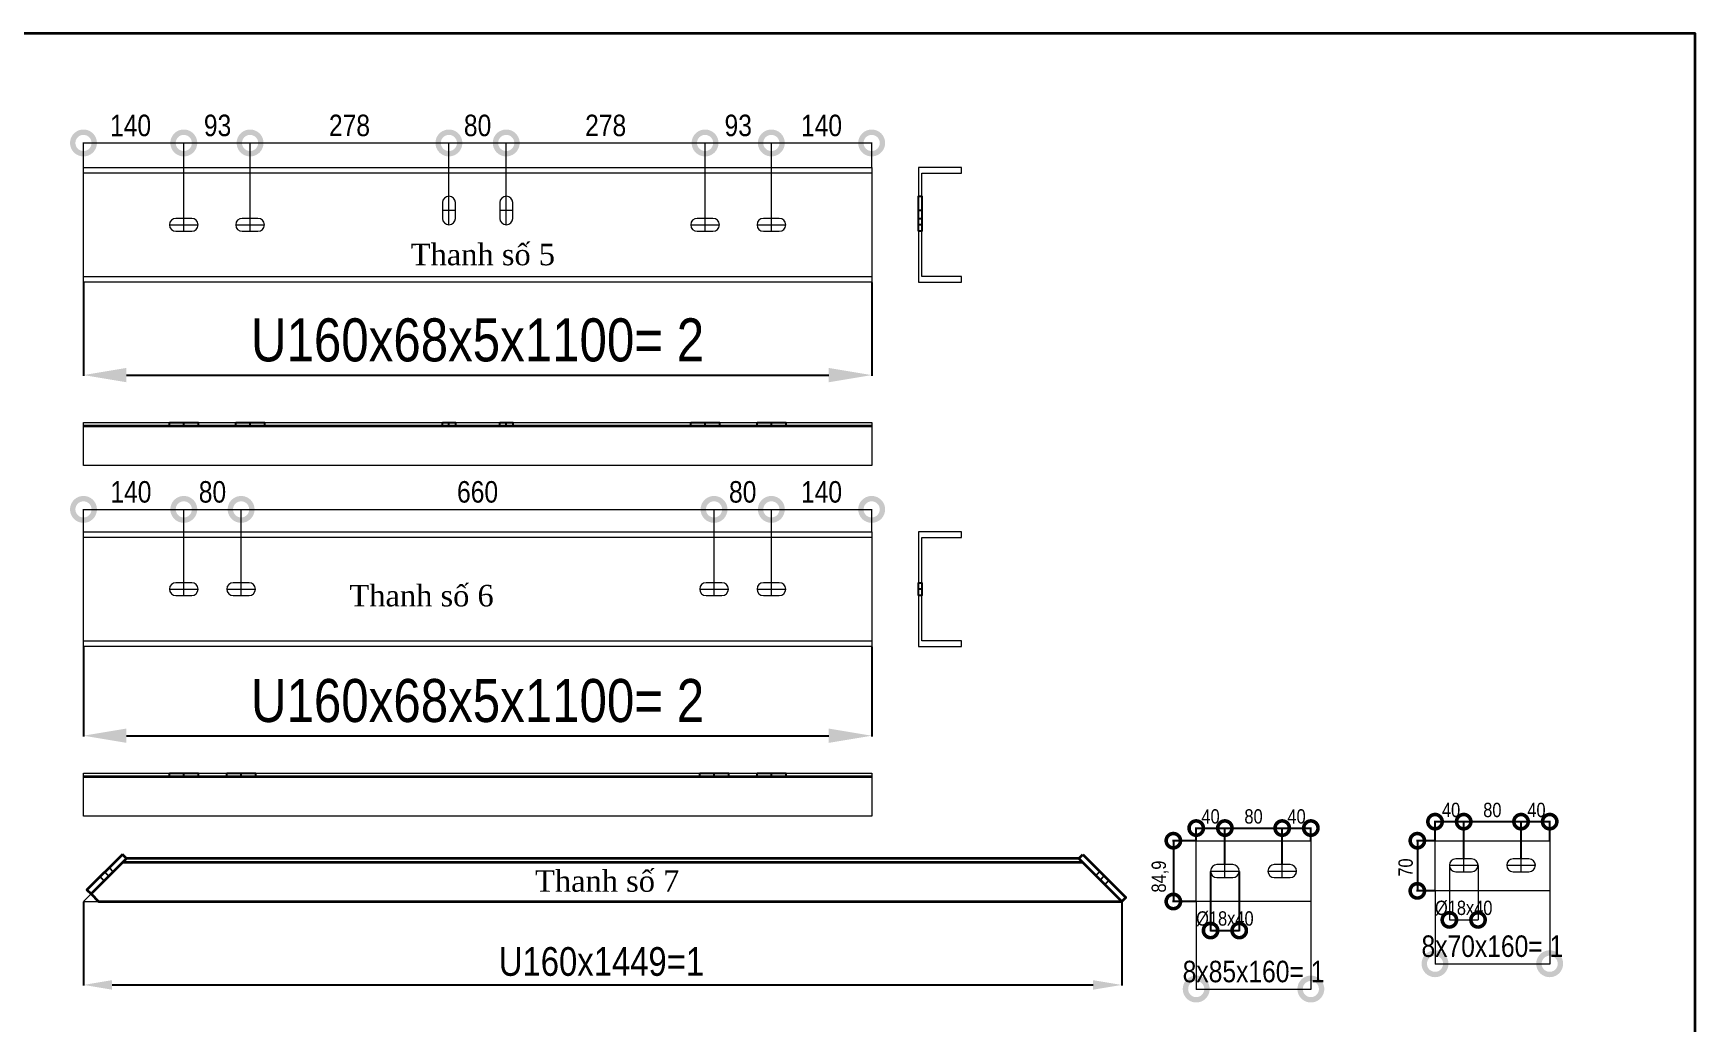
# Model space of a CAD drawing. Header units: millimetres. Extents: x -23083795 to 376618, y 113268 to 3804440.
# Drawn here: x 254647 to 266705, y 121019 to 128200 of the extents above; entities that cross this region are included whole.
import ezdxf

# ---------------------------------------------------------------- set-up
doc = ezdxf.new("R2010")
doc.units = ezdxf.units.MM
doc.header["$LTSCALE"] = 6
doc.layers.add('LAYER1', color=7, linetype='Continuous', lineweight=35)
doc.layers.add('netlonkhungten', color=32, linetype='Continuous', lineweight=35)
doc.styles.get("Standard").update_dxf_attribs({"font": 'VHELVCN_1.TTF', "height": 60})
doc.styles.add('Time new romen', font='times.ttf')

# ---------------------------------------------------------------- blocks, each defined once
blk = doc.blocks.new('lo fi 18- 8ly- HCD')
at = {"layer": 'LAYER1', "color": 1, "linetype": 'Continuous', "lineweight": 25, "ltscale": 5}
blk.add_line((0, 0), (0, 8), dxfattribs=at)
at = {"layer": 'LAYER1', "color": 7, "linetype": 'Continuous', "lineweight": 25, "ltscale": 5}
blk.add_lwpolyline([(-9, 8), (9, 8), (9, 0), (-9, 0)], close=True, dxfattribs=at)
blk = doc.blocks.new('Ovan 18x40')
at = {"layer": 'LAYER1', "color": 1, "linetype": 'Continuous', "lineweight": 9}
for p, q in [((-20, 0), (20, 0)), ((0, -9), (0, 9))]:
    blk.add_line(p, q, dxfattribs=at)
at = {"layer": 'LAYER1', "color": 7, "linetype": 'Continuous', "lineweight": 20}
blk.add_lwpolyline([(11, 9), (-11, 9, 1), (-11, -9), (11, -9, 1)], format="xyb", close=True, dxfattribs=at)
blk = doc.blocks.new('ovan 18x40- 5ly- HCD')
at = {"layer": 'LAYER1', "color": 1, "linetype": 'Continuous', "lineweight": 25, "ltscale": 5}
blk.add_line((0, 0), (0, 5), dxfattribs=at)
at = {"layer": 'LAYER1', "color": 7, "linetype": 'Continuous', "lineweight": 25, "ltscale": 5}
blk.add_lwpolyline([(-20, 5), (20, 5), (20, 0), (-20, 0)], close=True, dxfattribs=at)
blk = doc.blocks.new('lo fi 18- 5ly- HCD')
at = {"layer": 'LAYER1', "color": 1, "linetype": 'Continuous', "lineweight": 25, "ltscale": 5}
blk.add_line((0, 0), (0, 5), dxfattribs=at)
at = {"layer": 'LAYER1', "color": 7, "linetype": 'Continuous', "lineweight": 25, "ltscale": 5}
blk.add_lwpolyline([(-9, 5), (9, 5), (9, 0), (-9, 0)], close=True, dxfattribs=at)
blk = doc.blocks.new('_DotSmall')
at = {"color": 0, "linetype": 'ByBlock', "const_width": 0.5}
blk.add_lwpolyline([(-0.0625, 0, 1), (0.0625, 0, 1)], format="xyb", close=True, dxfattribs=at)

msp = doc.modelspace()

# ---------------------------------------------------------------- linework, layer by layer
at = {"color": 1, "linetype": 'Continuous', "lineweight": 9}
for p, q in [((255011.20511, 127226.56737), (255011.20511, 127405.93741)), ((255011.20511, 127403.33741), (255739.20511, 127403.33741)), ((255739.20511, 126857.36737), (255739.20511, 127405.93741)), ((255739.20511, 126857.36737), (255739.20511, 127405.93741)), ((255739.20511, 127403.33741), (256220.20511, 127403.33741)), ((256220.20511, 126857.36737), (256220.20511, 127405.93741)), ((256220.20511, 126857.36737), (256220.20511, 127405.93741)), ((256220.20511, 127403.33741), (257663.20511, 127403.33741)), ((257663.20511, 127018.56737), (257663.20511, 127405.93741)), ((257663.20511, 127018.56737), (257663.20511, 127405.93741)), ((257663.20511, 127403.33741), (258079.20511, 127403.33741)), ((258079.20511, 127018.56737), (258079.20511, 127405.93741)), ((258079.20511, 127018.56737), (258079.20511, 127405.93741)), ((258079.20511, 127403.33741), (259522.20511, 127403.33741)), ((259522.20511, 126857.36737), (259522.20511, 127405.93741)), ((259522.20511, 126857.36737), (259522.20511, 127405.93741)), ((259522.20511, 127403.33741), (260003.20511, 127403.33741)), ((260003.20511, 126857.36737), (260003.20511, 127405.93741)), ((260003.20511, 126857.36737), (260003.20511, 127405.93741)), ((260003.20511, 127403.33741), (260731.20511, 127403.33741)), ((260731.20511, 127226.56737), (260731.20511, 127405.93741)), ((255011.20511, 124582.75021), (255011.20511, 124746.71475)), ((255011.20511, 124744.11475), (255739.20511, 124744.11475)), ((255739.20511, 124213.55021), (255739.20511, 124746.71475)), ((255739.20511, 124213.55021), (255739.20511, 124746.71475)), ((255739.20511, 124744.11475), (256155.20511, 124744.11475)), ((256155.20511, 124213.55021), (256155.20511, 124746.71475)), ((256155.20511, 124213.55021), (256155.20511, 124746.71475)), ((256155.20511, 124744.11475), (259587.20511, 124744.11475)), ((259587.20511, 124213.55021), (259587.20511, 124746.71475)), ((259587.20511, 124213.55021), (259587.20511, 124746.71475)), ((259587.20511, 124744.11475), (260003.20511, 124744.11475)), ((260003.20511, 124213.55021), (260003.20511, 124746.71475)), ((260003.20511, 124213.55021), (260003.20511, 124746.71475)), ((260003.20511, 124744.11475), (260731.20511, 124744.11475)), ((260731.20511, 124582.75021), (260731.20511, 124746.71475))]:
    msp.add_line(p, q, dxfattribs=at)
at = {"color": 1, "linetype": 'Continuous', "lineweight": 25}
for p, q in [((255011.20511, 126390.66737), (255011.20511, 125713.64955)), ((260731.20511, 126390.66737), (260731.20511, 125713.64955)), ((255323.20511, 125718.84955), (260419.20511, 125718.84955)), ((255011.20511, 123746.85021), (255011.20511, 123096.53031)), ((260731.20511, 123746.85021), (260731.20511, 123096.53031)), ((255323.20511, 123101.73031), (260419.20511, 123101.73031))]:
    msp.add_line(p, q, dxfattribs=at)
at = {"color": 25, "linetype": 'Continuous', "lineweight": 20}
for p, q in [((255065.81824, 121953.21155), (255011.20511, 121898.59842)), ((255011.20511, 121898.59842), (255120.43137, 121898.59842))]:
    msp.add_line(p, q, dxfattribs=at)
at = {"color": 150, "linetype": 'Continuous', "lineweight": 20}
for points in [[(255011.20511, 127225.26737), (260731.20511, 127225.26737), (260731.20511, 126393.26737), (255011.20511, 126393.26737)], [(255011.20511, 125374.02912), (260731.20511, 125374.02912), (260731.20511, 125062.02912), (255011.20511, 125062.02912)]]:
    msp.add_lwpolyline(points, close=True, dxfattribs=at)
msp.add_lwpolyline([(261382.02757, 127183.66737), (261382.02757, 127225.26737), (261070.02757, 127225.26737), (261070.02757, 126393.26737), (261382.02757, 126393.26737), (261382.02757, 126434.86737), (261096.02757, 126434.86737), (261096.02757, 127183.66737), (261382.02757, 127183.66737)], dxfattribs=at)
at = {"color": 70, "linetype": 'Continuous', "lineweight": 20}
for points in [[(255011.20511, 124581.45021), (260731.20511, 124581.45021), (260731.20511, 123749.45021), (255011.20511, 123749.45021)], [(255011.20511, 122829.56267), (260731.20511, 122829.56267), (260731.20511, 122517.56267), (255011.20511, 122517.56267)]]:
    msp.add_lwpolyline(points, close=True, dxfattribs=at)
msp.add_lwpolyline([(261382.02757, 124539.85021), (261382.02757, 124581.45021), (261070.02757, 124581.45021), (261070.02757, 123749.45021), (261382.02757, 123749.45021), (261382.02757, 123791.05021), (261096.02757, 123791.05021), (261096.02757, 124539.85021), (261382.02757, 124539.85021)], dxfattribs=at)
at = {"color": 1, "linetype": 'Continuous'}
for points in [[(255323.20511, 125770.84955), (255323.20511, 125666.84955), (255011.20511, 125718.84955)], [(260419.20511, 125770.84955), (260419.20511, 125666.84955), (260731.20511, 125718.84955)], [(255323.20511, 123153.73031), (255323.20511, 123049.73031), (255011.20511, 123101.73031)], [(260419.20511, 123153.73031), (260419.20511, 123049.73031), (260731.20511, 123101.73031)]]:
    msp.add_solid(points, dxfattribs=at)
at = {"layer": 'LAYER1', "color": 201, "linetype": 'Continuous'}
for p, q in [((260731.20511, 125348.02912), (255011.20511, 125348.02912)), ((260731.20511, 122803.56267), (255011.20511, 122803.56267))]:
    msp.add_line(p, q, dxfattribs=at)
at = {"layer": 'LAYER1', "color": 1, "linetype": 'Continuous', "lineweight": 25}
for p, q in [((263086.49325, 122342.43305), (263086.49325, 122436.63212)), ((263086.49325, 122431.43212), (263294.49325, 122431.43212)), ((263294.49325, 122168.61573), (263294.49325, 122436.63212)), ((263294.49325, 122168.61573), (263294.49325, 122436.63212)), ((263294.49325, 122431.43212), (263710.49325, 122431.43212)), ((263710.49325, 122168.61573), (263710.49325, 122436.63212)), ((263710.49325, 122168.61573), (263710.49325, 122436.63212)), ((263710.49325, 122431.43212), (263918.49325, 122431.43212)), ((263918.49325, 122342.43305), (263918.49325, 122436.63212)), ((264819.61036, 122342.43305), (264819.61036, 122483.29667)), ((264819.61036, 122478.09667), (265027.61036, 122478.09667)), ((265027.61036, 122210.64869), (265027.61036, 122483.29667)), ((265027.61036, 122210.64869), (265027.61036, 122483.29667)), ((265027.61036, 122478.09667), (265443.61036, 122478.09667)), ((265443.61036, 122210.64869), (265443.61036, 122483.29667)), ((265443.61036, 122210.64869), (265443.61036, 122483.29667)), ((265443.61036, 122478.09667), (265651.61036, 122478.09667)), ((265651.61036, 122342.43305), (265651.61036, 122483.29667)), ((263083.89325, 122339.83305), (262915.23619, 122339.83305)), ((262920.43619, 122339.83305), (262920.43619, 121898.59842)), ((264817.01036, 122339.83305), (264685.97935, 122339.83305)), ((264691.17935, 122339.83305), (264691.17935, 121975.83305)), ((263190.49325, 122116.61573), (263190.49325, 121682.80935)), ((263398.49325, 122116.61573), (263398.49325, 121682.80935)), ((264817.01036, 121975.83305), (264685.97935, 121975.83305)), ((255011.20511, 121895.99842), (255011.20511, 121287.99978)), ((262546.00511, 121895.99842), (262546.00511, 121287.99978)), ((263083.89325, 121898.59842), (262915.23619, 121898.59842)), ((263190.49325, 121688.00935), (263398.49325, 121688.00935)), ((255219.20511, 121293.19978), (262338.00511, 121293.19978))]:
    msp.add_line(p, q, dxfattribs=at)
at = {"layer": 'LAYER1', "color": 191, "linetype": 'Continuous', "lineweight": 20}
for p, q in [((263086.49325, 121898.59842), (263086.49325, 122339.83305)), ((263086.49325, 122339.83305), (263918.49325, 122339.83305)), ((263918.49325, 122339.83305), (263918.49325, 121898.59842)), ((264819.61036, 122339.83305), (265651.61036, 122339.83305)), ((264819.61036, 121975.83305), (264819.61036, 122339.83305)), ((265651.61036, 122339.83305), (265651.61036, 121975.83305)), ((265651.61036, 121975.83305), (264819.61036, 121975.83305)), ((263918.49325, 121898.59842), (263086.49325, 121898.59842))]:
    msp.add_line(p, q, dxfattribs=at)
at = {"layer": 'LAYER1', "color": 3, "linetype": 'Continuous'}
msp.add_line((255297.20511, 122184.59842), (262260.00511, 122184.59842), dxfattribs=at)
at = {"layer": 'LAYER1', "color": 1, "linetype": 'Continuous', "lineweight": 9}
for p, q in [((263294.49325, 122072.41573), (263294.49325, 122166.01573)), ((263710.49325, 122072.41573), (263710.49325, 122166.01573)), ((264923.61036, 122161.24869), (265131.61036, 122161.24869)), ((265027.61036, 122114.44869), (265027.61036, 122208.04869)), ((265339.61036, 122161.24869), (265547.61036, 122161.24869)), ((265443.61036, 122114.44869), (265443.61036, 122208.04869)), ((263190.49325, 122119.21573), (263398.49325, 122119.21573)), ((263606.49325, 122119.21573), (263814.49325, 122119.21573)), ((264819.61036, 121974.53305), (264819.61036, 121444.32498)), ((265651.61036, 121974.53305), (265651.61036, 121444.32498)), ((263086.49325, 121897.29842), (263086.49325, 121260.72063)), ((263918.49325, 121897.29842), (263918.49325, 121260.72063)), ((264819.61036, 121446.92498), (265651.61036, 121446.92498)), ((263086.49325, 121263.32063), (263918.49325, 121263.32063))]:
    msp.add_line(p, q, dxfattribs=at)
at = {"layer": 'LAYER1', "color": 1, "linetype": 'Continuous', "lineweight": 20}
for p, q in [((264923.61036, 122160.98869), (264923.61036, 121764.72398)), ((265131.61036, 122160.98869), (265131.61036, 121764.72398)), ((264923.61036, 121765.24398), (265131.61036, 121765.24398))]:
    msp.add_line(p, q, dxfattribs=at)
at = {"layer": 'LAYER1', "color": 201, "linetype": 'Continuous', "lineweight": 20}
for points in [[(260731.20511, 127183.66737), (255011.20511, 127183.66737)], [(255011.20511, 126434.86737), (260731.20511, 126434.86737)], [(260731.20511, 124539.85021), (255011.20511, 124539.85021)], [(255011.20511, 123791.05021), (260731.20511, 123791.05021)]]:
    msp.add_lwpolyline(points, dxfattribs=at)
at = {"layer": 'LAYER1', "color": 191, "linetype": 'Continuous'}
for points in [[(255293.78947, 122240.01406), (255036.4026, 121982.62719), (255065.81824, 121953.21155), (255323.20511, 122210.59842)], [(262263.42075, 122240.01406), (262575.42075, 121928.01406), (262546.00511, 121898.59842), (262234.00511, 122210.59842)]]:
    msp.add_lwpolyline(points, close=True, dxfattribs=at)
msp.add_lwpolyline([(255065.81824, 121953.21155), (255120.43137, 121898.59842), (262546.00511, 121898.59842), (262234.00511, 122210.59842), (255323.20511, 122210.59842), (255065.81824, 121953.21155)], dxfattribs=at)
at = {"layer": 'LAYER1', "color": 7, "linetype": 'Continuous', "lineweight": 20}
for points in [[(263351.69325, 122166.01573), (263237.29325, 122166.01573, 1), (263237.29325, 122072.41573), (263351.69325, 122072.41573, 1)], [(263767.69325, 122166.01573), (263653.29325, 122166.01573, 1), (263653.29325, 122072.41573), (263767.69325, 122072.41573, 1)], [(265084.81036, 122208.04869), (264970.41036, 122208.04869, 1), (264970.41036, 122114.44869), (265084.81036, 122114.44869, 1)], [(265500.81036, 122208.04869), (265386.41036, 122208.04869, 1), (265386.41036, 122114.44869), (265500.81036, 122114.44869, 1)]]:
    msp.add_lwpolyline(points, format="xyb", close=True, dxfattribs=at)
at = {"layer": 'LAYER1', "color": 1, "linetype": 'Continuous'}
for points in [[(255219.20511, 121327.86644), (255219.20511, 121258.53311), (255011.20511, 121293.19978)], [(262338.00511, 121327.86644), (262338.00511, 121258.53311), (262546.00511, 121293.19978)]]:
    msp.add_solid(points, dxfattribs=at)
at = {"layer": 'netlonkhungten'}
msp.add_lwpolyline([(246092.01776, 128199.67886), (266704.54895, 128199.67886), (266704.54895, 113268.16236), (246092.01776, 113268.16236)], close=True, dxfattribs=at)

# ---------------------------------------------------------------- block references
at = {"color": 1, "linetype": 'Continuous', "lineweight": 9, "xscale": 312, "yscale": 312, "zscale": 312, "rotation": 180}
for p in [(255011.20511, 127403.33741), (255739.20511, 127403.33741), (256220.20511, 127403.33741), (257663.20511, 127403.33741), (258079.20511, 127403.33741), (259522.20511, 127403.33741), (260003.20511, 127403.33741), (255011.20511, 124744.11475), (255739.20511, 124744.11475), (256155.20511, 124744.11475), (259587.20511, 124744.11475), (260003.20511, 124744.11475)]:
    msp.add_blockref('_DotSmall', p, dxfattribs=at)
at = {"color": 1, "linetype": 'Continuous', "lineweight": 9, "xscale": 312, "yscale": 312, "zscale": 312}
for p in [(255739.20511, 127403.33741), (256220.20511, 127403.33741), (257663.20511, 127403.33741), (258079.20511, 127403.33741), (259522.20511, 127403.33741), (260003.20511, 127403.33741), (260731.20511, 127403.33741), (255739.20511, 124744.11475), (256155.20511, 124744.11475), (259587.20511, 124744.11475), (260003.20511, 124744.11475), (260731.20511, 124744.11475)]:
    msp.add_blockref('_DotSmall', p, dxfattribs=at)
at = {"color": 7, "linetype": 'Continuous', "lineweight": 20, "yscale": 5.200000000011642, "zscale": 5.2}
for name, p, xscale, rotation in [('ovan 18x40- 5ly- HCD', (261096.02757, 126913.26737), 5.200000000011642, 90), ('lo fi 18- 5ly- HCD', (261096.02757, 126809.26737), 5.200000000011642, 90), ('lo fi 18- 5ly- HCD', (261096.02757, 124165.45021), 5.200000000011642, 90), ('lo fi 18- 8ly- HCD', (255194.51167, 122081.90498), 5.200000000041008, 45), ('lo fi 18- 8ly- HCD', (262390.00511, 122054.59842), 5.200000000041008, 315)]:
    msp.add_blockref(name, p, dxfattribs=dict(at, xscale=xscale, rotation=rotation))
at = {"color": 7, "linetype": 'Continuous', "lineweight": 20, "xscale": 5.200000000011642, "yscale": 5.200000000011642, "zscale": 5.2}
for name, p in [('ovan 18x40- 5ly- HCD', (255739.20511, 125348.02912)), ('ovan 18x40- 5ly- HCD', (256220.20511, 125348.02912)), ('lo fi 18- 5ly- HCD', (257663.20511, 125348.02912)), ('lo fi 18- 5ly- HCD', (258079.20511, 125348.02912)), ('ovan 18x40- 5ly- HCD', (259522.20511, 125348.02912)), ('ovan 18x40- 5ly- HCD', (260003.20511, 125348.02912)), ('ovan 18x40- 5ly- HCD', (255739.20511, 122803.56267)), ('ovan 18x40- 5ly- HCD', (256155.20511, 122803.56267)), ('ovan 18x40- 5ly- HCD', (259587.20511, 122803.56267)), ('ovan 18x40- 5ly- HCD', (260003.20511, 122803.56267))]:
    msp.add_blockref(name, p, dxfattribs=at)
at = {"layer": 'LAYER1', "color": 7, "linetype": 'Continuous', "lineweight": 20, "xscale": 5.200000000011642, "yscale": 5.200000000011642, "zscale": 5.2, "rotation": 90}
for p in [(257663.20511, 126913.26737), (258079.20511, 126913.26737)]:
    msp.add_blockref('Ovan 18x40', p, dxfattribs=at)
at = {"layer": 'LAYER1', "color": 7, "linetype": 'Continuous', "lineweight": 20, "xscale": 5.200000000011642, "yscale": 5.200000000011642, "zscale": 5.2}
for p in [(255739.20511, 126809.26737), (256220.20511, 126809.26737), (259522.20511, 126809.26737), (260003.20511, 126809.26737), (255739.20511, 124165.45021), (256155.20511, 124165.45021), (259587.20511, 124165.45021), (260003.20511, 124165.45021)]:
    msp.add_blockref('Ovan 18x40', p, dxfattribs=at)
at = {"layer": 'LAYER1', "color": 1, "linetype": 'Continuous', "lineweight": 25, "xscale": 208, "yscale": 208, "zscale": 208}
for p, rotation in [((264819.61036, 122478.09667), 180), ((265027.61036, 122478.09667), 180), ((265443.61036, 122478.09667), 180), ((262920.43619, 122339.83305), 90), ((263086.49325, 122431.43212), 180), ((263294.49325, 122431.43212), 180), ((263710.49325, 122431.43212), 180), ((264691.17935, 122339.83305), 90), ((264691.17935, 121975.83305), 270), ((262920.43619, 121898.59842), 270), ((263190.49325, 121688.00935), 180)]:
    msp.add_blockref('_DotSmall', p, dxfattribs=dict(at, rotation=rotation))
for p in [(265027.61036, 122478.09667), (265443.61036, 122478.09667), (265651.61036, 122478.09667), (263294.49325, 122431.43212), (263710.49325, 122431.43212), (263918.49325, 122431.43212), (263398.49325, 121688.00935)]:
    msp.add_blockref('_DotSmall', p, dxfattribs=at)
at = {"layer": 'LAYER1', "color": 1, "linetype": 'Continuous', "lineweight": 20, "xscale": 208, "yscale": 208, "zscale": 208, "rotation": 180}
msp.add_blockref('_DotSmall', (264923.61036, 121765.24398), dxfattribs=at)
at = {"layer": 'LAYER1', "color": 1, "linetype": 'Continuous', "lineweight": 20, "xscale": 208, "yscale": 208, "zscale": 208}
msp.add_blockref('_DotSmall', (265131.61036, 121765.24398), dxfattribs=at)
at = {"layer": 'LAYER1', "color": 1, "linetype": 'Continuous', "lineweight": 9, "xscale": 312, "yscale": 312, "zscale": 312, "rotation": 180}
for p in [(264819.61036, 121446.92498), (263086.49325, 121263.32063)]:
    msp.add_blockref('_DotSmall', p, dxfattribs=at)
at = {"layer": 'LAYER1', "color": 1, "linetype": 'Continuous', "lineweight": 9, "xscale": 312, "yscale": 312, "zscale": 312}
for p in [(265651.61036, 121446.92498), (263918.49325, 121263.32063)]:
    msp.add_blockref('_DotSmall', p, dxfattribs=at)

# ---------------------------------------------------------------- texts
at = {"color": 7, "linetype": 'Continuous', "lineweight": 20, "attachment_point": 5}
for s, insert, char_height in [('140', (255352.88876, 127529.48708), 156), ('93', (255984.21615, 127529.71203), 156), ('278', (256941.70511, 127529.71203), 156), ('80', (257871.20511, 127529.48708), 156), ('278', (258800.70511, 127529.71203), 156), ('93', (259762.70511, 127529.71203), 156), ('140', (260367.20511, 127529.48708), 156), ('U160x68x5x1100= 2', (257871.20511, 125972.04868), 312), ('140', (255355.26964, 124870.26442), 156), ('80', (255947.20511, 124870.26442), 156), ('660', (257871.20511, 124870.26442), 156), ('80', (259795.20511, 124870.26442), 156), ('140', (260367.20511, 124870.26442), 156), ('U160x68x5x1100= 2', (257871.20511, 123354.92945), 312)]:
    msp.add_mtext(s, dxfattribs=dict(at, insert=insert, char_height=char_height))
at = {"layer": 'LAYER1', "color": 3, "style": 'Time new romen'}
for s, p in [('Thanh số 5', (257386.18851, 126515.97315)), ('Thanh số 6', (256941.22935, 124040.22139)), ('Thanh số 7', (258288.2761, 121969.4827))]:
    msp.add_text(s, height=156, dxfattribs=at).set_placement(p)
at = {"layer": 'LAYER1', "color": 7, "linetype": 'Continuous', "lineweight": 20, "attachment_point": 5}
for s, insert, char_height in [('40', (263190.49325, 122515.5319), 104), ('80', (263502.49325, 122515.5319), 104), ('40', (263814.49325, 122515.5319), 104), ('40', (264935.94655, 122562.19645), 104), ('80', (265235.61036, 122562.19645), 104), ('40', (265555.67752, 122562.19645), 104), ('\\A1;%%c18x40', (265027.61036, 121850.69344), 104), ('%%C18x40', (263294.49325, 121773.45881), 104), ('U160x1449=1', (258770.40635, 121461.9992), 208), ('8x70x160= 1', (265235.61036, 121573.2996), 156), ('8x85x160= 1', (263502.49325, 121389.4703), 156)]:
    msp.add_mtext(s, dxfattribs=dict(at, insert=insert, char_height=char_height))
at = {"layer": 'LAYER1', "color": 7, "linetype": 'Continuous', "lineweight": 20, "char_height": 104, "attachment_point": 5, "rotation": 90}
for s, insert in [('84,9', (262824.45177, 122079.49839)), ('70', (264606.9296, 122145.08518))]:
    msp.add_mtext(s, dxfattribs=dict(at, insert=insert))

doc.saveas('drawing.dxf')
